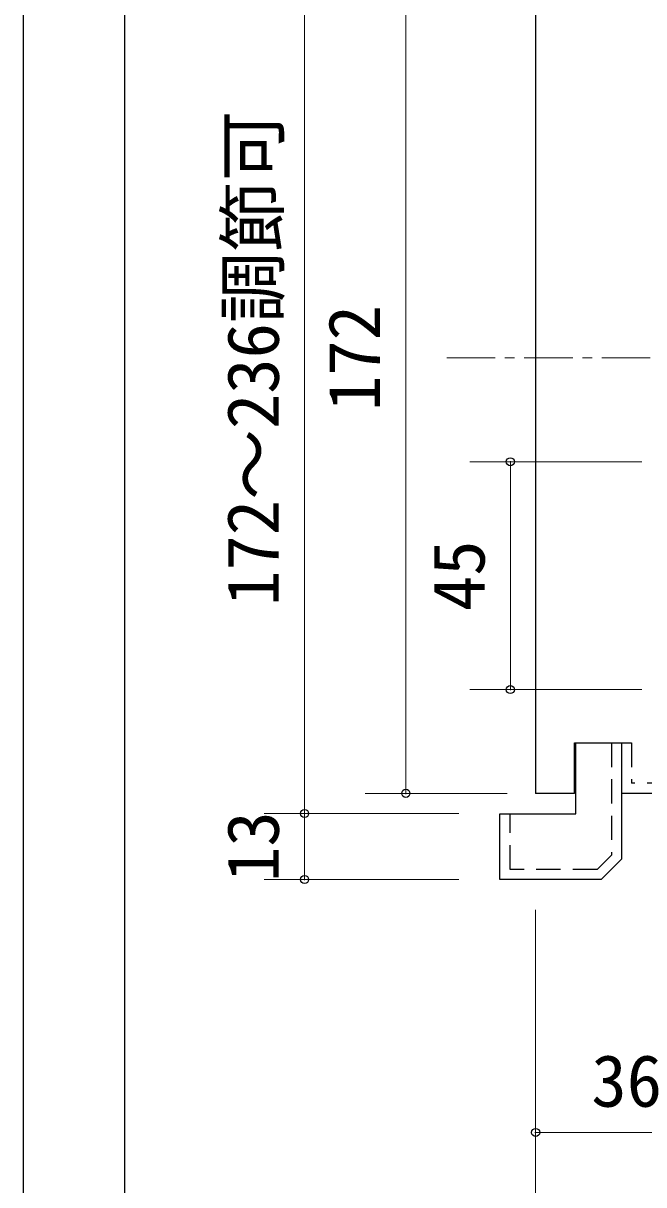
# Model space of a CAD drawing. Units: millimetres at full size. Extents: x -800 to 800, y -560 to 560.
# Drawn here: x -800 to -677.4, y -382.3 to -152.9 of the extents above; entities that cross this region are included whole.
import ezdxf
from ezdxf.enums import TextEntityAlignment as Align

# ---------------------------------------------------------------- set-up
doc = ezdxf.new("R2010")
doc.units = ezdxf.units.MM
doc.header["$LTSCALE"] = 4
doc.header["$PDMODE"] = 32
doc.header["$PDSIZE"] = 1.6
doc.linetypes.add('DASHED1', pattern=[1.8, 1.2, -0.6])
doc.linetypes.add('USER12', pattern=[3.826934, 2.391833, -0.478367, 0.478367, -0.478367])
doc.layers.add('0-0', color=7, linetype='Continuous', lineweight=25)
doc.layers.add('2-0', color=7, linetype='Continuous', lineweight=25)
doc.styles.add('ＭＳ ゴシック', font='')
doc.styles.get('ＭＳ ゴシック').set_extended_font_data('MS Gothic')

msp = doc.modelspace()

# ---------------------------------------------------------------- linework, layer by layer
at = {"layer": '0-0'}
msp.add_line((-800, 560), (-800, -560), dxfattribs=at)
msp.add_lwpolyline([(-780, -44), (-780, -444), (152, -444)], dxfattribs=at)
at = {"layer": '2-0', "color": 4, "lineweight": 9}
for p, q in [((-744.442, -309.003), (-744.442, -129.009)), ((-724.442, -305.027), (-724.442, -133.014)), ((-711.796, -239.524), (-677.797, -239.524)), ((-703.796, -284.53), (-703.796, -239.524)), ((-711.796, -284.53), (-677.797, -284.53)), ((-732.442, -305.027), (-704.442, -305.027)), ((-752.442, -309.003), (-713.946, -309.003)), ((-744.442, -322.04), (-744.442, -309.003)), ((-752.442, -322.04), (-713.946, -322.04)), ((-698.796, -379.999), (-698.796, -327.998)), ((-698.796, -371.999), (-662.797, -371.999)), ((-698.796, -399.999), (-698.796, -371.999))]:
    msp.add_line(p, q, dxfattribs=at)
at = {"layer": '2-0'}
for p, q in [((-698.796, -133.014), (-698.796, -305.027)), ((-691.141, -295.033), (-681.839, -295.033)), ((-691.141, -305.027), (-691.141, -295.033)), ((-690.839, -309.037), (-690.839, -295.033)), ((-691.141, -305.027), (-698.796, -305.027)), ((-663.796, -305.027), (-681.838, -305.027)), ((-705.84, -309.037), (-690.839, -309.037)), ((-705.84, -322.04), (-705.84, -309.037))]:
    msp.add_line(p, q, dxfattribs=at)
at = {"layer": '2-0', "color": 4, "linetype": 'USER12', "lineweight": 9}
msp.add_line((-716.344, -219.019), (-510.211, -219.019), dxfattribs=at)
at = {"layer": '2-0', "linetype": 'DASHED1'}
for p, q in [((-681.838, -295.033), (-679.838, -295.033)), ((-679.838, -295.033), (-679.838, -303.027)), ((-664.796, -303.027), (-679.838, -303.027)), ((-703.84, -320.04), (-703.84, -309.037)), ((-686.667, -320.04), (-703.84, -320.04))]:
    msp.add_line(p, q, dxfattribs=at)
at = {"layer": '2-0'}
msp.add_lwpolyline([(-681.838, -295.033), (-681.838, -318.035), (-685.838, -322.04), (-705.839, -322.04)], dxfattribs=at)
at = {"layer": '2-0', "linetype": 'DASHED1'}
msp.add_lwpolyline([(-683.838, -295.033), (-683.838, -317.208), (-686.667, -320.04)], dxfattribs=at)
at = {"layer": '2-0', "color": 4}
for p in [(-703.796, -239.524), (-703.796, -284.53), (-724.442, -305.027), (-744.442, -309.003), (-744.442, -322.04), (-698.796, -371.999)]:
    msp.add_point(p, dxfattribs=at)

# ---------------------------------------------------------------- texts
at = {"layer": '2-0', "style": 'ＭＳ ゴシック'}
for s, p in [('172～236調節可', (-746.442, -268.006)), ('172', (-726.442, -229.521)), ('45', (-705.796, -269.027)), ('13', (-746.442, -322.522))]:
    msp.add_text(s, height=10.26, rotation=90, dxfattribs=at).set_placement(p, align=Align.BOTTOM_LEFT)
msp.add_text('36', height=10.26, dxfattribs=at).set_placement((-687.796, -369.999), align=Align.BOTTOM_LEFT)

doc.saveas('drawing.dxf')
